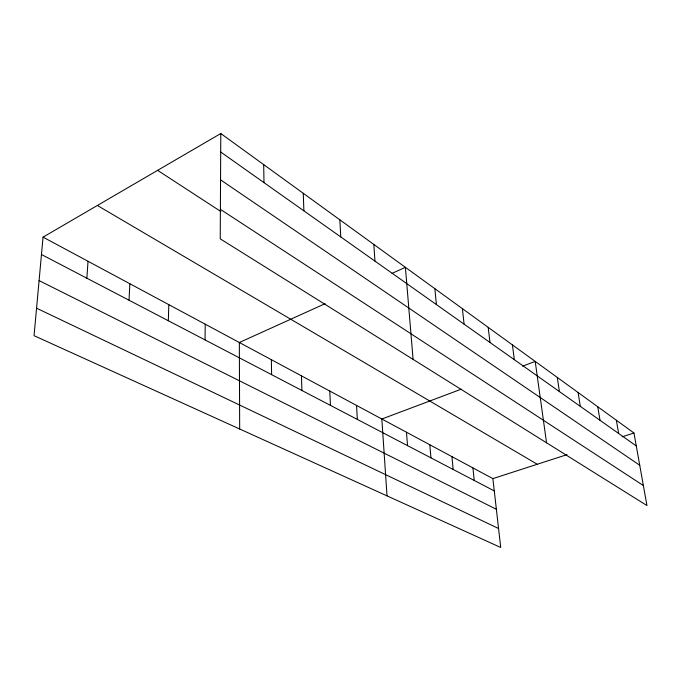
<?xml version="1.0" encoding="UTF-8"?>
<svg xmlns="http://www.w3.org/2000/svg" width="681" height="681" viewBox="0 0 681 681"><rect width="100%" height="100%" fill="white"/><g stroke="black" fill="none" stroke-linecap="round" stroke-linejoin="round"><path stroke-width="1.02" d="M220.789 133.519L220.235 238.852L646.95 505.549L633.96 432.997L220.789 133.519L43.056 237.141L34.05 335.682L500.722 547.481L492.874 478.615L43.056 237.141M205.041 339.913L205.228 324.199M168.335 320.742L168.811 304.645M129.041 300.227L129.833 283.722M86.862 278.206L88.028 261.283M325.152 303.658L239.337 342.509L239.669 428.996M392.026 273.387L405.399 267.327L413.103 359.389M461.292 389.166L381.837 419.011L387.021 495.87M522.633 366.123L535.198 361.407L546.554 442.803M492.874 478.615L567.001 454.644M622.119 436.827L633.96 432.997M36.561 308.195L498.56 528.516M39.089 280.606L496.372 509.286M41.473 254.507L494.278 490.924M97.374 205.475L537.266 464.263M157.626 170.344L220.823 211.493M220.389 209.356L643.366 485.536M220.542 179.835L639.74 465.268M220.687 151.999L636.275 445.944M616.365 420.237L618.637 433.465M597.773 406.761L600.004 420.288M578.118 392.52L580.289 406.336M557.296 377.427L559.39 391.558M512.41 344.892L514.342 359.696M488.192 327.34L490.005 342.483M462.39 308.638L464.084 324.147M472.92 467.907L474.248 480.471M451.929 456.636L453.171 469.464M434.861 288.684L436.393 304.56M429.813 444.761L430.962 457.87M406.48 432.239L407.527 445.629M373.809 244.436L374.967 261.121M356.546 405.433L357.338 419.428M339.862 219.827L340.772 236.928M329.791 391.073L330.43 405.382M303.258 193.302L303.888 210.846M301.436 375.852L301.913 390.485M271.344 359.696L271.617 374.669M263.692 164.623L263.99 182.627"/></g></svg>
